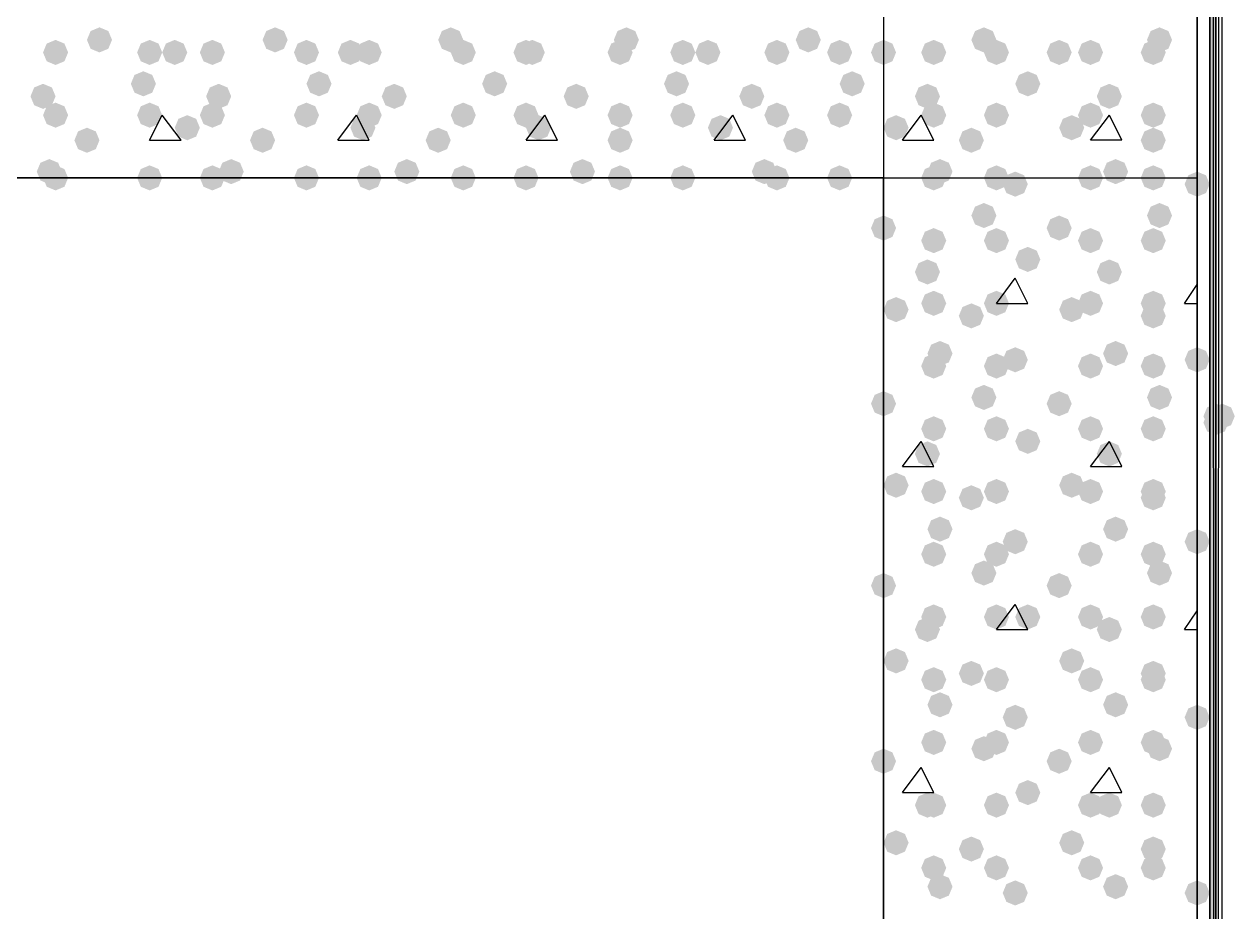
# Model space of a CAD drawing. Header units: millimetres. Extents: x 0 to 420, y 0 to 297.
# Drawn here: x 378.97 to 387.14, y 143.17 to 149.16 of the extents above; entities that cross this region are included whole.
import ezdxf

# ---------------------------------------------------------------- set-up
doc = ezdxf.new("R2010")
doc.units = ezdxf.units.MM
doc.layers.get('0').update_dxf_attribs({"linetype": 'CONTINUOUS'})

msp = doc.modelspace()

# ---------------------------------------------------------------- hatches: boundary and pattern name
at = {"true_color": 0x000007}
h = msp.add_hatch(color=0, dxfattribs=at)
h.paths.add_polyline_path([(387.011333, 228.049667), (386.969, 228.049667), (387.011333, 84.455)], flags=0)
h.paths.add_polyline_path([(386.969, 228.049667), (387.011333, 84.455), (386.969, 84.455)], flags=0)
at = {"true_color": 0x000008}
for points in [[(379.560667, 149.055667), (379.535796, 148.995871), (379.476, 148.971), (379.416204, 148.995871), (379.391333, 149.055667), (379.416204, 149.115462), (379.476, 149.140333), (379.535796, 149.115463)], [(380.746, 149.055667), (380.721129, 148.995871), (380.661333, 148.971), (380.601537, 148.995871), (380.576667, 149.055667), (380.601537, 149.115462), (380.661333, 149.140333), (380.721129, 149.115463)], [(381.931333, 149.055667), (381.906462, 148.995871), (381.846667, 148.971), (381.786871, 148.995871), (381.762, 149.055667), (381.786871, 149.115462), (381.846667, 149.140333), (381.906462, 149.115463)], [(383.116667, 149.055667), (383.091796, 148.995871), (383.032, 148.971), (382.972204, 148.995871), (382.947333, 149.055667), (382.972204, 149.115462), (383.032, 149.140333), (383.091796, 149.115463)], [(384.344333, 149.055667), (384.319462, 148.995871), (384.259667, 148.971), (384.199871, 148.995871), (384.175, 149.055667), (384.199871, 149.115462), (384.259667, 149.140333), (384.319462, 149.115463)], [(379.264333, 148.971), (379.239462, 148.911204), (379.179667, 148.886333), (379.119871, 148.911204), (379.095, 148.971), (379.119871, 149.030796), (379.179667, 149.055667), (379.239462, 149.030796)], [(379.899333, 148.971), (379.874462, 148.911204), (379.814667, 148.886333), (379.754871, 148.911204), (379.73, 148.971), (379.754871, 149.030796), (379.814667, 149.055667), (379.874462, 149.030796)], [(380.068667, 148.971), (380.043796, 148.911204), (379.984, 148.886333), (379.924204, 148.911204), (379.899333, 148.971), (379.924204, 149.030796), (379.984, 149.055667), (380.043796, 149.030796)], [(380.322667, 148.971), (380.297796, 148.911204), (380.238, 148.886333), (380.178204, 148.911204), (380.153333, 148.971), (380.178204, 149.030796), (380.238, 149.055667), (380.297796, 149.030796)], [(380.957667, 148.971), (380.932796, 148.911204), (380.873, 148.886333), (380.813204, 148.911204), (380.788333, 148.971), (380.813204, 149.030796), (380.873, 149.055667), (380.932796, 149.030796)], [(381.254, 148.971), (381.229129, 148.911204), (381.169333, 148.886333), (381.109537, 148.911204), (381.084667, 148.971), (381.109537, 149.030796), (381.169333, 149.055667), (381.229129, 149.030796)], [(381.381, 148.971), (381.356129, 148.911204), (381.296333, 148.886333), (381.236537, 148.911204), (381.211667, 148.971), (381.236537, 149.030796), (381.296333, 149.055667), (381.356129, 149.030796)], [(382.016, 148.971), (381.991129, 148.911204), (381.931333, 148.886333), (381.871537, 148.911204), (381.846667, 148.971), (381.871537, 149.030796), (381.931333, 149.055667), (381.991129, 149.030796)], [(382.439333, 148.971), (382.414462, 148.911204), (382.354667, 148.886333), (382.294871, 148.911204), (382.27, 148.971), (382.294871, 149.030796), (382.354667, 149.055667), (382.414462, 149.030796)], [(382.481667, 148.971), (382.456796, 148.911204), (382.397, 148.886333), (382.337204, 148.911204), (382.312333, 148.971), (382.337204, 149.030796), (382.397, 149.055667), (382.456796, 149.030796)], [(383.074333, 148.971), (383.049462, 148.911204), (382.989667, 148.886333), (382.929871, 148.911204), (382.905, 148.971), (382.929871, 149.030796), (382.989667, 149.055667), (383.049462, 149.030796)], [(383.497667, 148.971), (383.472796, 148.911204), (383.413, 148.886333), (383.353204, 148.911204), (383.328333, 148.971), (383.353204, 149.030796), (383.413, 149.055667), (383.472796, 149.030796)], [(383.667, 148.971), (383.642129, 148.911204), (383.582333, 148.886333), (383.522538, 148.911204), (383.497667, 148.971), (383.522537, 149.030796), (383.582333, 149.055667), (383.642129, 149.030796)], [(384.132667, 148.971), (384.107796, 148.911204), (384.048, 148.886333), (383.988204, 148.911204), (383.963333, 148.971), (383.988204, 149.030796), (384.048, 149.055667), (384.107796, 149.030796)], [(384.556, 148.971), (384.531129, 148.911204), (384.471333, 148.886333), (384.411538, 148.911204), (384.386667, 148.971), (384.411537, 149.030796), (384.471333, 149.055667), (384.531129, 149.030796)], [(379.857, 148.759333), (379.832129, 148.699537), (379.772333, 148.674667), (379.712538, 148.699537), (379.687667, 148.759333), (379.712537, 148.819129), (379.772333, 148.844), (379.832129, 148.819129)], [(381.042333, 148.759333), (381.017462, 148.699537), (380.957667, 148.674667), (380.897871, 148.699537), (380.873, 148.759333), (380.897871, 148.819129), (380.957667, 148.844), (381.017462, 148.819129)], [(382.227667, 148.759333), (382.202796, 148.699537), (382.143, 148.674667), (382.083204, 148.699537), (382.058333, 148.759333), (382.083204, 148.819129), (382.143, 148.844), (382.202796, 148.819129)], [(383.455333, 148.759333), (383.430462, 148.699537), (383.370667, 148.674667), (383.310871, 148.699537), (383.286, 148.759333), (383.310871, 148.819129), (383.370667, 148.844), (383.430462, 148.819129)], [(384.640667, 148.759333), (384.615796, 148.699537), (384.556, 148.674667), (384.496204, 148.699537), (384.471333, 148.759333), (384.496204, 148.819129), (384.556, 148.844), (384.615796, 148.819129)], [(379.179667, 148.674667), (379.154796, 148.614871), (379.095, 148.59), (379.035204, 148.614871), (379.010333, 148.674667), (379.035204, 148.734462), (379.095, 148.759333), (379.154796, 148.734463)], [(380.365, 148.674667), (380.340129, 148.614871), (380.280333, 148.59), (380.220537, 148.614871), (380.195667, 148.674667), (380.220537, 148.734462), (380.280333, 148.759333), (380.340129, 148.734463)], [(381.550333, 148.674667), (381.525463, 148.614871), (381.465667, 148.59), (381.405871, 148.614871), (381.381, 148.674667), (381.405871, 148.734462), (381.465667, 148.759333), (381.525462, 148.734463)], [(382.778, 148.674667), (382.753129, 148.614871), (382.693333, 148.59), (382.633537, 148.614871), (382.608667, 148.674667), (382.633537, 148.734462), (382.693333, 148.759333), (382.753129, 148.734463)], [(383.963333, 148.674667), (383.938463, 148.614871), (383.878667, 148.59), (383.818871, 148.614871), (383.794, 148.674667), (383.818871, 148.734462), (383.878667, 148.759333), (383.938462, 148.734463)], [(379.264333, 148.547667), (379.239462, 148.487871), (379.179667, 148.463), (379.119871, 148.487871), (379.095, 148.547667), (379.119871, 148.607462), (379.179667, 148.632333), (379.239462, 148.607463)], [(379.899333, 148.547667), (379.874462, 148.487871), (379.814667, 148.463), (379.754871, 148.487871), (379.73, 148.547667), (379.754871, 148.607462), (379.814667, 148.632333), (379.874462, 148.607463)], [(380.322667, 148.547667), (380.297796, 148.487871), (380.238, 148.463), (380.178204, 148.487871), (380.153333, 148.547667), (380.178204, 148.607462), (380.238, 148.632333), (380.297796, 148.607463)], [(380.957667, 148.547667), (380.932796, 148.487871), (380.873, 148.463), (380.813204, 148.487871), (380.788333, 148.547667), (380.813204, 148.607462), (380.873, 148.632333), (380.932796, 148.607463)], [(381.381, 148.547667), (381.356129, 148.487871), (381.296333, 148.463), (381.236537, 148.487871), (381.211667, 148.547667), (381.236537, 148.607462), (381.296333, 148.632333), (381.356129, 148.607463)], [(382.016, 148.547667), (381.991129, 148.487871), (381.931333, 148.463), (381.871537, 148.487871), (381.846667, 148.547667), (381.871537, 148.607462), (381.931333, 148.632333), (381.991129, 148.607463)], [(382.439333, 148.547667), (382.414462, 148.487871), (382.354667, 148.463), (382.294871, 148.487871), (382.27, 148.547667), (382.294871, 148.607462), (382.354667, 148.632333), (382.414462, 148.607463)], [(383.074333, 148.547667), (383.049462, 148.487871), (382.989667, 148.463), (382.929871, 148.487871), (382.905, 148.547667), (382.929871, 148.607462), (382.989667, 148.632333), (383.049462, 148.607463)], [(383.497667, 148.547667), (383.472796, 148.487871), (383.413, 148.463), (383.353204, 148.487871), (383.328333, 148.547667), (383.353204, 148.607462), (383.413, 148.632333), (383.472796, 148.607463)], [(384.132667, 148.547667), (384.107796, 148.487871), (384.048, 148.463), (383.988204, 148.487871), (383.963333, 148.547667), (383.988204, 148.607462), (384.048, 148.632333), (384.107796, 148.607463)], [(384.556, 148.547667), (384.531129, 148.487871), (384.471333, 148.463), (384.411538, 148.487871), (384.386667, 148.547667), (384.411537, 148.607462), (384.471333, 148.632333), (384.531129, 148.607463)], [(380.153333, 148.463), (380.128462, 148.403204), (380.068667, 148.378333), (380.008871, 148.403204), (379.984, 148.463), (380.008871, 148.522796), (380.068667, 148.547667), (380.128462, 148.522796)], [(381.338667, 148.463), (381.313796, 148.403204), (381.254, 148.378333), (381.194204, 148.403204), (381.169333, 148.463), (381.194204, 148.522796), (381.254, 148.547667), (381.313796, 148.522796)], [(382.524, 148.463), (382.499129, 148.403204), (382.439333, 148.378333), (382.379537, 148.403204), (382.354667, 148.463), (382.379537, 148.522796), (382.439333, 148.547667), (382.499129, 148.522796)], [(383.751667, 148.463), (383.726796, 148.403204), (383.667, 148.378333), (383.607204, 148.403204), (383.582333, 148.463), (383.607204, 148.522796), (383.667, 148.547667), (383.726796, 148.522796)], [(379.476, 148.378333), (379.451129, 148.318537), (379.391333, 148.293667), (379.331537, 148.318537), (379.306667, 148.378333), (379.331537, 148.438129), (379.391333, 148.463), (379.451129, 148.438129)], [(380.661333, 148.378333), (380.636462, 148.318537), (380.576667, 148.293667), (380.516871, 148.318537), (380.492, 148.378333), (380.516871, 148.438129), (380.576667, 148.463), (380.636462, 148.438129)], [(381.846667, 148.378333), (381.821796, 148.318537), (381.762, 148.293667), (381.702204, 148.318537), (381.677333, 148.378333), (381.702204, 148.438129), (381.762, 148.463), (381.821796, 148.438129)], [(383.074333, 148.378333), (383.049462, 148.318537), (382.989667, 148.293667), (382.929871, 148.318537), (382.905, 148.378333), (382.929871, 148.438129), (382.989667, 148.463), (383.049462, 148.438129)], [(384.259667, 148.378333), (384.234796, 148.318537), (384.175, 148.293667), (384.115204, 148.318537), (384.090333, 148.378333), (384.115204, 148.438129), (384.175, 148.463), (384.234796, 148.438129)], [(379.222, 148.166667), (379.197129, 148.106871), (379.137333, 148.082), (379.077538, 148.106871), (379.052667, 148.166667), (379.077537, 148.226462), (379.137333, 148.251333), (379.197129, 148.226463)], [(380.449667, 148.166667), (380.424796, 148.106871), (380.365, 148.082), (380.305204, 148.106871), (380.280333, 148.166667), (380.305204, 148.226462), (380.365, 148.251333), (380.424796, 148.226463)], [(381.635, 148.166667), (381.610129, 148.106871), (381.550333, 148.082), (381.490537, 148.106871), (381.465667, 148.166667), (381.490537, 148.226462), (381.550333, 148.251333), (381.610129, 148.226463)], [(382.820333, 148.166667), (382.795462, 148.106871), (382.735667, 148.082), (382.675871, 148.106871), (382.651, 148.166667), (382.675871, 148.226462), (382.735667, 148.251333), (382.795462, 148.226463)], [(384.048, 148.166667), (384.023129, 148.106871), (383.963333, 148.082), (383.903537, 148.106871), (383.878667, 148.166667), (383.903537, 148.226462), (383.963333, 148.251333), (384.023129, 148.226463)], [(379.264333, 148.124333), (379.239462, 148.064537), (379.179667, 148.039667), (379.119871, 148.064537), (379.095, 148.124333), (379.119871, 148.184129), (379.179667, 148.209), (379.239462, 148.184129)], [(379.899333, 148.124333), (379.874462, 148.064537), (379.814667, 148.039667), (379.754871, 148.064537), (379.73, 148.124333), (379.754871, 148.184129), (379.814667, 148.209), (379.874462, 148.184129)], [(380.322667, 148.124333), (380.297796, 148.064537), (380.238, 148.039667), (380.178204, 148.064537), (380.153333, 148.124333), (380.178204, 148.184129), (380.238, 148.209), (380.297796, 148.184129)], [(380.957667, 148.124333), (380.932796, 148.064537), (380.873, 148.039667), (380.813204, 148.064537), (380.788333, 148.124333), (380.813204, 148.184129), (380.873, 148.209), (380.932796, 148.184129)], [(381.381, 148.124333), (381.356129, 148.064537), (381.296333, 148.039667), (381.236537, 148.064537), (381.211667, 148.124333), (381.236537, 148.184129), (381.296333, 148.209), (381.356129, 148.184129)], [(382.016, 148.124333), (381.991129, 148.064537), (381.931333, 148.039667), (381.871537, 148.064537), (381.846667, 148.124333), (381.871537, 148.184129), (381.931333, 148.209), (381.991129, 148.184129)], [(382.439333, 148.124333), (382.414462, 148.064537), (382.354667, 148.039667), (382.294871, 148.064537), (382.27, 148.124333), (382.294871, 148.184129), (382.354667, 148.209), (382.414462, 148.184129)], [(383.074333, 148.124333), (383.049462, 148.064537), (382.989667, 148.039667), (382.929871, 148.064537), (382.905, 148.124333), (382.929871, 148.184129), (382.989667, 148.209), (383.049462, 148.184129)], [(383.497667, 148.124333), (383.472796, 148.064537), (383.413, 148.039667), (383.353204, 148.064537), (383.328333, 148.124333), (383.353204, 148.184129), (383.413, 148.209), (383.472796, 148.184129)], [(384.132667, 148.124333), (384.107796, 148.064537), (384.048, 148.039667), (383.988204, 148.064537), (383.963333, 148.124333), (383.988204, 148.184129), (384.048, 148.209), (384.107796, 148.184129)], [(384.556, 148.124333), (384.531129, 148.064537), (384.471333, 148.039667), (384.411538, 148.064537), (384.386667, 148.124333), (384.411537, 148.184129), (384.471333, 148.209), (384.531129, 148.184129)], [(385.741333, 148.082), (385.716462, 148.022204), (385.656667, 147.997333), (385.596871, 148.022204), (385.572, 148.082), (385.596871, 148.141796), (385.656667, 148.166667), (385.716462, 148.141796)], [(386.969, 148.082), (386.944129, 148.022204), (386.884333, 147.997333), (386.824537, 148.022204), (386.799667, 148.082), (386.824537, 148.141796), (386.884333, 148.166667), (386.944129, 148.141796)], [(385.529667, 147.870333), (385.504796, 147.810537), (385.445, 147.785667), (385.385204, 147.810537), (385.360333, 147.870333), (385.385204, 147.930129), (385.445, 147.955), (385.504796, 147.930129)], [(386.715, 147.870333), (386.690129, 147.810537), (386.630333, 147.785667), (386.570538, 147.810537), (386.545667, 147.870333), (386.570537, 147.930129), (386.630333, 147.955), (386.690129, 147.930129)], [(384.852333, 147.785667), (384.827462, 147.725871), (384.767667, 147.701), (384.707871, 147.725871), (384.683, 147.785667), (384.707871, 147.845462), (384.767667, 147.870333), (384.827462, 147.845463)], [(386.037667, 147.785667), (386.012796, 147.725871), (385.953, 147.701), (385.893204, 147.725871), (385.868333, 147.785667), (385.893204, 147.845462), (385.953, 147.870333), (386.012796, 147.845463)], [(385.191, 147.701), (385.166129, 147.641204), (385.106333, 147.616333), (385.046538, 147.641204), (385.021667, 147.701), (385.046537, 147.760796), (385.106333, 147.785667), (385.166129, 147.760796)], [(385.614333, 147.701), (385.589462, 147.641204), (385.529667, 147.616333), (385.469871, 147.641204), (385.445, 147.701), (385.469871, 147.760796), (385.529667, 147.785667), (385.589462, 147.760796)], [(386.249333, 147.701), (386.224462, 147.641204), (386.164667, 147.616333), (386.104871, 147.641204), (386.08, 147.701), (386.104871, 147.760796), (386.164667, 147.785667), (386.224462, 147.760796)], [(386.672667, 147.701), (386.647796, 147.641204), (386.588, 147.616333), (386.528204, 147.641204), (386.503333, 147.701), (386.528204, 147.760796), (386.588, 147.785667), (386.647796, 147.760796)], [(385.826, 147.574), (385.801129, 147.514204), (385.741333, 147.489333), (385.681537, 147.514204), (385.656667, 147.574), (385.681537, 147.633796), (385.741333, 147.658667), (385.801129, 147.633796)], [(385.148667, 147.489333), (385.123796, 147.429537), (385.064, 147.404667), (385.004204, 147.429537), (384.979333, 147.489333), (385.004204, 147.549129), (385.064, 147.574), (385.123796, 147.549129)], [(386.376333, 147.489333), (386.351462, 147.429537), (386.291667, 147.404667), (386.231871, 147.429537), (386.207, 147.489333), (386.231871, 147.549129), (386.291667, 147.574), (386.351462, 147.549129)], [(384.937, 147.235333), (384.912129, 147.175537), (384.852333, 147.150667), (384.792537, 147.175537), (384.767667, 147.235333), (384.792537, 147.295129), (384.852333, 147.32), (384.912129, 147.295129)], [(385.191, 147.277667), (385.166129, 147.217871), (385.106333, 147.193), (385.046538, 147.217871), (385.021667, 147.277667), (385.046537, 147.337462), (385.106333, 147.362333), (385.166129, 147.337463)], [(385.614333, 147.277667), (385.589462, 147.217871), (385.529667, 147.193), (385.469871, 147.217871), (385.445, 147.277667), (385.469871, 147.337462), (385.529667, 147.362333), (385.589462, 147.337463)], [(386.122333, 147.235333), (386.097462, 147.175537), (386.037667, 147.150667), (385.977871, 147.175537), (385.953, 147.235333), (385.977871, 147.295129), (386.037667, 147.32), (386.097462, 147.295129)], [(386.249333, 147.277667), (386.224462, 147.217871), (386.164667, 147.193), (386.104871, 147.217871), (386.08, 147.277667), (386.104871, 147.337462), (386.164667, 147.362333), (386.224462, 147.337463)], [(386.672667, 147.277667), (386.647796, 147.217871), (386.588, 147.193), (386.528204, 147.217871), (386.503333, 147.277667), (386.528204, 147.337462), (386.588, 147.362333), (386.647796, 147.337463)], [(385.445, 147.193), (385.420129, 147.133204), (385.360333, 147.108333), (385.300538, 147.133204), (385.275667, 147.193), (385.300537, 147.252796), (385.360333, 147.277667), (385.420129, 147.252796)], [(386.672667, 147.193), (386.647796, 147.133204), (386.588, 147.108333), (386.528204, 147.133204), (386.503333, 147.193), (386.528204, 147.252796), (386.588, 147.277667), (386.647796, 147.252796)], [(385.233333, 146.939), (385.208463, 146.879204), (385.148667, 146.854333), (385.088871, 146.879204), (385.064, 146.939), (385.088871, 146.998796), (385.148667, 147.023667), (385.208462, 146.998796)], [(386.418667, 146.939), (386.393796, 146.879204), (386.334, 146.854333), (386.274204, 146.879204), (386.249333, 146.939), (386.274204, 146.998796), (386.334, 147.023667), (386.393796, 146.998796)], [(385.191, 146.854333), (385.166129, 146.794537), (385.106333, 146.769667), (385.046538, 146.794537), (385.021667, 146.854333), (385.046537, 146.914129), (385.106333, 146.939), (385.166129, 146.914129)], [(385.614333, 146.854333), (385.589462, 146.794537), (385.529667, 146.769667), (385.469871, 146.794537), (385.445, 146.854333), (385.469871, 146.914129), (385.529667, 146.939), (385.589462, 146.914129)], [(385.741333, 146.896667), (385.716462, 146.836871), (385.656667, 146.812), (385.596871, 146.836871), (385.572, 146.896667), (385.596871, 146.956462), (385.656667, 146.981333), (385.716462, 146.956463)], [(386.249333, 146.854333), (386.224462, 146.794537), (386.164667, 146.769667), (386.104871, 146.794537), (386.08, 146.854333), (386.104871, 146.914129), (386.164667, 146.939), (386.224462, 146.914129)], [(386.672667, 146.854333), (386.647796, 146.794537), (386.588, 146.769667), (386.528204, 146.794537), (386.503333, 146.854333), (386.528204, 146.914129), (386.588, 146.939), (386.647796, 146.914129)], [(386.969, 146.896667), (386.944129, 146.836871), (386.884333, 146.812), (386.824537, 146.836871), (386.799667, 146.896667), (386.824537, 146.956462), (386.884333, 146.981333), (386.944129, 146.956463)], [(384.852333, 146.600333), (384.827462, 146.540537), (384.767667, 146.515667), (384.707871, 146.540537), (384.683, 146.600333), (384.707871, 146.660129), (384.767667, 146.685), (384.827462, 146.660129)], [(385.529667, 146.642667), (385.504796, 146.582871), (385.445, 146.558), (385.385204, 146.582871), (385.360333, 146.642667), (385.385204, 146.702462), (385.445, 146.727333), (385.504796, 146.702463)], [(386.037667, 146.600333), (386.012796, 146.540537), (385.953, 146.515667), (385.893204, 146.540537), (385.868333, 146.600333), (385.893204, 146.660129), (385.953, 146.685), (386.012796, 146.660129)], [(386.715, 146.642667), (386.690129, 146.582871), (386.630333, 146.558), (386.570538, 146.582871), (386.545667, 146.642667), (386.570537, 146.702462), (386.630333, 146.727333), (386.690129, 146.702463)], [(385.191, 146.431), (385.166129, 146.371204), (385.106333, 146.346333), (385.046538, 146.371204), (385.021667, 146.431), (385.046537, 146.490796), (385.106333, 146.515667), (385.166129, 146.490796)], [(385.614333, 146.431), (385.589462, 146.371204), (385.529667, 146.346333), (385.469871, 146.371204), (385.445, 146.431), (385.469871, 146.490796), (385.529667, 146.515667), (385.589462, 146.490796)], [(386.249333, 146.431), (386.224462, 146.371204), (386.164667, 146.346333), (386.104871, 146.371204), (386.08, 146.431), (386.104871, 146.490796), (386.164667, 146.515667), (386.224462, 146.490796)], [(386.672667, 146.431), (386.647796, 146.371204), (386.588, 146.346333), (386.528204, 146.371204), (386.503333, 146.431), (386.528204, 146.490796), (386.588, 146.515667), (386.647796, 146.490796)], [(385.826, 146.346333), (385.801129, 146.286537), (385.741333, 146.261667), (385.681537, 146.286537), (385.656667, 146.346333), (385.681537, 146.406129), (385.741333, 146.431), (385.801129, 146.406129)], [(385.148667, 146.261667), (385.123796, 146.201871), (385.064, 146.177), (385.004204, 146.201871), (384.979333, 146.261667), (385.004204, 146.321462), (385.064, 146.346333), (385.123796, 146.321463)], [(386.376333, 146.261667), (386.351462, 146.201871), (386.291667, 146.177), (386.231871, 146.201871), (386.207, 146.261667), (386.231871, 146.321462), (386.291667, 146.346333), (386.351462, 146.321463)], [(384.937, 146.05), (384.912129, 145.990204), (384.852333, 145.965333), (384.792537, 145.990204), (384.767667, 146.05), (384.792537, 146.109796), (384.852333, 146.134667), (384.912129, 146.109796)], [(385.191, 146.007667), (385.166129, 145.947871), (385.106333, 145.923), (385.046538, 145.947871), (385.021667, 146.007667), (385.046537, 146.067462), (385.106333, 146.092333), (385.166129, 146.067463)], [(385.614333, 146.007667), (385.589462, 145.947871), (385.529667, 145.923), (385.469871, 145.947871), (385.445, 146.007667), (385.469871, 146.067462), (385.529667, 146.092333), (385.589462, 146.067463)], [(386.122333, 146.05), (386.097462, 145.990204), (386.037667, 145.965333), (385.977871, 145.990204), (385.953, 146.05), (385.977871, 146.109796), (386.037667, 146.134667), (386.097462, 146.109796)], [(386.249333, 146.007667), (386.224462, 145.947871), (386.164667, 145.923), (386.104871, 145.947871), (386.08, 146.007667), (386.104871, 146.067462), (386.164667, 146.092333), (386.224462, 146.067463)], [(386.672667, 146.007667), (386.647796, 145.947871), (386.588, 145.923), (386.528204, 145.947871), (386.503333, 146.007667), (386.528204, 146.067462), (386.588, 146.092333), (386.647796, 146.067463)], [(385.445, 145.965333), (385.420129, 145.905537), (385.360333, 145.880667), (385.300538, 145.905537), (385.275667, 145.965333), (385.300537, 146.025129), (385.360333, 146.05), (385.420129, 146.025129)], [(386.672667, 145.965333), (386.647796, 145.905537), (386.588, 145.880667), (386.528204, 145.905537), (386.503333, 145.965333), (386.528204, 146.025129), (386.588, 146.05), (386.647796, 146.025129)], [(385.233333, 145.753667), (385.208463, 145.693871), (385.148667, 145.669), (385.088871, 145.693871), (385.064, 145.753667), (385.088871, 145.813462), (385.148667, 145.838333), (385.208462, 145.813463)], [(386.418667, 145.753667), (386.393796, 145.693871), (386.334, 145.669), (386.274204, 145.693871), (386.249333, 145.753667), (386.274204, 145.813462), (386.334, 145.838333), (386.393796, 145.813463)], [(385.741333, 145.669), (385.716462, 145.609204), (385.656667, 145.584333), (385.596871, 145.609204), (385.572, 145.669), (385.596871, 145.728796), (385.656667, 145.753667), (385.716462, 145.728796)], [(386.969, 145.669), (386.944129, 145.609204), (386.884333, 145.584333), (386.824537, 145.609204), (386.799667, 145.669), (386.824537, 145.728796), (386.884333, 145.753667), (386.944129, 145.728796)], [(385.191, 145.584333), (385.166129, 145.524537), (385.106333, 145.499667), (385.046538, 145.524537), (385.021667, 145.584333), (385.046537, 145.644129), (385.106333, 145.669), (385.166129, 145.644129)], [(385.614333, 145.584333), (385.589462, 145.524537), (385.529667, 145.499667), (385.469871, 145.524537), (385.445, 145.584333), (385.469871, 145.644129), (385.529667, 145.669), (385.589462, 145.644129)], [(386.249333, 145.584333), (386.224462, 145.524537), (386.164667, 145.499667), (386.104871, 145.524537), (386.08, 145.584333), (386.104871, 145.644129), (386.164667, 145.669), (386.224462, 145.644129)], [(386.672667, 145.584333), (386.647796, 145.524537), (386.588, 145.499667), (386.528204, 145.524537), (386.503333, 145.584333), (386.528204, 145.644129), (386.588, 145.669), (386.647796, 145.644129)], [(385.529667, 145.457333), (385.504796, 145.397537), (385.445, 145.372667), (385.385204, 145.397537), (385.360333, 145.457333), (385.385204, 145.517129), (385.445, 145.542), (385.504796, 145.517129)], [(386.715, 145.457333), (386.690129, 145.397537), (386.630333, 145.372667), (386.570538, 145.397537), (386.545667, 145.457333), (386.570537, 145.517129), (386.630333, 145.542), (386.690129, 145.517129)], [(384.852333, 145.372667), (384.827462, 145.312871), (384.767667, 145.288), (384.707871, 145.312871), (384.683, 145.372667), (384.707871, 145.432462), (384.767667, 145.457333), (384.827462, 145.432463)], [(386.037667, 145.372667), (386.012796, 145.312871), (385.953, 145.288), (385.893204, 145.312871), (385.868333, 145.372667), (385.893204, 145.432462), (385.953, 145.457333), (386.012796, 145.432463)], [(385.191, 145.161), (385.166129, 145.101204), (385.106333, 145.076333), (385.046538, 145.101204), (385.021667, 145.161), (385.046537, 145.220796), (385.106333, 145.245667), (385.166129, 145.220796)], [(385.614333, 145.161), (385.589462, 145.101204), (385.529667, 145.076333), (385.469871, 145.101204), (385.445, 145.161), (385.469871, 145.220796), (385.529667, 145.245667), (385.589462, 145.220796)], [(385.826, 145.161), (385.801129, 145.101204), (385.741333, 145.076333), (385.681537, 145.101204), (385.656667, 145.161), (385.681537, 145.220796), (385.741333, 145.245667), (385.801129, 145.220796)], [(386.249333, 145.161), (386.224462, 145.101204), (386.164667, 145.076333), (386.104871, 145.101204), (386.08, 145.161), (386.104871, 145.220796), (386.164667, 145.245667), (386.224462, 145.220796)], [(386.672667, 145.161), (386.647796, 145.101204), (386.588, 145.076333), (386.528204, 145.101204), (386.503333, 145.161), (386.528204, 145.220796), (386.588, 145.245667), (386.647796, 145.220796)], [(385.148667, 145.076333), (385.123796, 145.016537), (385.064, 144.991667), (385.004204, 145.016537), (384.979333, 145.076333), (385.004204, 145.136129), (385.064, 145.161), (385.123796, 145.136129)], [(386.376333, 145.076333), (386.351462, 145.016537), (386.291667, 144.991667), (386.231871, 145.016537), (386.207, 145.076333), (386.231871, 145.136129), (386.291667, 145.161), (386.351462, 145.136129)], [(384.937, 144.864667), (384.912129, 144.804871), (384.852333, 144.78), (384.792537, 144.804871), (384.767667, 144.864667), (384.792537, 144.924462), (384.852333, 144.949333), (384.912129, 144.924463)], [(386.122333, 144.864667), (386.097462, 144.804871), (386.037667, 144.78), (385.977871, 144.804871), (385.953, 144.864667), (385.977871, 144.924462), (386.037667, 144.949333), (386.097462, 144.924463)], [(385.445, 144.78), (385.420129, 144.720204), (385.360333, 144.695333), (385.300538, 144.720204), (385.275667, 144.78), (385.300537, 144.839796), (385.360333, 144.864667), (385.420129, 144.839796)], [(386.672667, 144.78), (386.647796, 144.720204), (386.588, 144.695333), (386.528204, 144.720204), (386.503333, 144.78), (386.528204, 144.839796), (386.588, 144.864667), (386.647796, 144.839796)], [(385.191, 144.737667), (385.166129, 144.677871), (385.106333, 144.653), (385.046538, 144.677871), (385.021667, 144.737667), (385.046537, 144.797462), (385.106333, 144.822333), (385.166129, 144.797463)], [(385.614333, 144.737667), (385.589462, 144.677871), (385.529667, 144.653), (385.469871, 144.677871), (385.445, 144.737667), (385.469871, 144.797462), (385.529667, 144.822333), (385.589462, 144.797463)], [(386.249333, 144.737667), (386.224462, 144.677871), (386.164667, 144.653), (386.104871, 144.677871), (386.08, 144.737667), (386.104871, 144.797462), (386.164667, 144.822333), (386.224462, 144.797463)], [(386.672667, 144.737667), (386.647796, 144.677871), (386.588, 144.653), (386.528204, 144.677871), (386.503333, 144.737667), (386.528204, 144.797462), (386.588, 144.822333), (386.647796, 144.797463)], [(385.233333, 144.568333), (385.208463, 144.508537), (385.148667, 144.483667), (385.088871, 144.508537), (385.064, 144.568333), (385.088871, 144.628129), (385.148667, 144.653), (385.208462, 144.628129)], [(386.418667, 144.568333), (386.393796, 144.508537), (386.334, 144.483667), (386.274204, 144.508537), (386.249333, 144.568333), (386.274204, 144.628129), (386.334, 144.653), (386.393796, 144.628129)], [(385.741333, 144.483667), (385.716462, 144.423871), (385.656667, 144.399), (385.596871, 144.423871), (385.572, 144.483667), (385.596871, 144.543462), (385.656667, 144.568333), (385.716462, 144.543463)], [(386.969, 144.483667), (386.944129, 144.423871), (386.884333, 144.399), (386.824537, 144.423871), (386.799667, 144.483667), (386.824537, 144.543462), (386.884333, 144.568333), (386.944129, 144.543463)], [(385.191, 144.314333), (385.166129, 144.254537), (385.106333, 144.229667), (385.046538, 144.254537), (385.021667, 144.314333), (385.046537, 144.374129), (385.106333, 144.399), (385.166129, 144.374129)], [(385.614333, 144.314333), (385.589462, 144.254537), (385.529667, 144.229667), (385.469871, 144.254537), (385.445, 144.314333), (385.469871, 144.374129), (385.529667, 144.399), (385.589462, 144.374129)], [(386.249333, 144.314333), (386.224462, 144.254537), (386.164667, 144.229667), (386.104871, 144.254537), (386.08, 144.314333), (386.104871, 144.374129), (386.164667, 144.399), (386.224462, 144.374129)], [(386.672667, 144.314333), (386.647796, 144.254537), (386.588, 144.229667), (386.528204, 144.254537), (386.503333, 144.314333), (386.528204, 144.374129), (386.588, 144.399), (386.647796, 144.374129)], [(385.529667, 144.272), (385.504796, 144.212204), (385.445, 144.187333), (385.385204, 144.212204), (385.360333, 144.272), (385.385204, 144.331796), (385.445, 144.356667), (385.504796, 144.331796)], [(386.715, 144.272), (386.690129, 144.212204), (386.630333, 144.187333), (386.570538, 144.212204), (386.545667, 144.272), (386.570537, 144.331796), (386.630333, 144.356667), (386.690129, 144.331796)], [(384.852333, 144.187333), (384.827462, 144.127537), (384.767667, 144.102667), (384.707871, 144.127537), (384.683, 144.187333), (384.707871, 144.247129), (384.767667, 144.272), (384.827462, 144.247129)], [(386.037667, 144.187333), (386.012796, 144.127537), (385.953, 144.102667), (385.893204, 144.127537), (385.868333, 144.187333), (385.893204, 144.247129), (385.953, 144.272), (386.012796, 144.247129)], [(385.826, 143.975667), (385.801129, 143.915871), (385.741333, 143.891), (385.681537, 143.915871), (385.656667, 143.975667), (385.681537, 144.035462), (385.741333, 144.060333), (385.801129, 144.035463)], [(385.148667, 143.891), (385.123796, 143.831204), (385.064, 143.806333), (385.004204, 143.831204), (384.979333, 143.891), (385.004204, 143.950796), (385.064, 143.975667), (385.123796, 143.950796)], [(385.191, 143.891), (385.166129, 143.831204), (385.106333, 143.806333), (385.046538, 143.831204), (385.021667, 143.891), (385.046537, 143.950796), (385.106333, 143.975667), (385.166129, 143.950796)], [(385.614333, 143.891), (385.589462, 143.831204), (385.529667, 143.806333), (385.469871, 143.831204), (385.445, 143.891), (385.469871, 143.950796), (385.529667, 143.975667), (385.589462, 143.950796)], [(386.249333, 143.891), (386.224462, 143.831204), (386.164667, 143.806333), (386.104871, 143.831204), (386.08, 143.891), (386.104871, 143.950796), (386.164667, 143.975667), (386.224462, 143.950796)], [(386.376333, 143.891), (386.351462, 143.831204), (386.291667, 143.806333), (386.231871, 143.831204), (386.207, 143.891), (386.231871, 143.950796), (386.291667, 143.975667), (386.351462, 143.950796)], [(386.672667, 143.891), (386.647796, 143.831204), (386.588, 143.806333), (386.528204, 143.831204), (386.503333, 143.891), (386.528204, 143.950796), (386.588, 143.975667), (386.647796, 143.950796)], [(384.937, 143.637), (384.912129, 143.577204), (384.852333, 143.552333), (384.792537, 143.577204), (384.767667, 143.637), (384.792537, 143.696796), (384.852333, 143.721667), (384.912129, 143.696796)], [(386.122333, 143.637), (386.097462, 143.577204), (386.037667, 143.552333), (385.977871, 143.577204), (385.953, 143.637), (385.977871, 143.696796), (386.037667, 143.721667), (386.097462, 143.696796)], [(385.445, 143.594667), (385.420129, 143.534871), (385.360333, 143.51), (385.300538, 143.534871), (385.275667, 143.594667), (385.300537, 143.654462), (385.360333, 143.679333), (385.420129, 143.654463)], [(386.672667, 143.594667), (386.647796, 143.534871), (386.588, 143.51), (386.528204, 143.534871), (386.503333, 143.594667), (386.528204, 143.654462), (386.588, 143.679333), (386.647796, 143.654463)], [(385.191, 143.467667), (385.166129, 143.407871), (385.106333, 143.383), (385.046538, 143.407871), (385.021667, 143.467667), (385.046537, 143.527462), (385.106333, 143.552333), (385.166129, 143.527463)], [(385.614333, 143.467667), (385.589462, 143.407871), (385.529667, 143.383), (385.469871, 143.407871), (385.445, 143.467667), (385.469871, 143.527462), (385.529667, 143.552333), (385.589462, 143.527463)], [(386.249333, 143.467667), (386.224462, 143.407871), (386.164667, 143.383), (386.104871, 143.407871), (386.08, 143.467667), (386.104871, 143.527462), (386.164667, 143.552333), (386.224462, 143.527463)], [(386.672667, 143.467667), (386.647796, 143.407871), (386.588, 143.383), (386.528204, 143.407871), (386.503333, 143.467667), (386.528204, 143.527462), (386.588, 143.552333), (386.647796, 143.527463)], [(385.233333, 143.340667), (385.208463, 143.280871), (385.148667, 143.256), (385.088871, 143.280871), (385.064, 143.340667), (385.088871, 143.400462), (385.148667, 143.425333), (385.208462, 143.400463)], [(386.418667, 143.340667), (386.393796, 143.280871), (386.334, 143.256), (386.274204, 143.280871), (386.249333, 143.340667), (386.274204, 143.400462), (386.334, 143.425333), (386.393796, 143.400463)], [(385.741333, 143.298333), (385.716462, 143.238537), (385.656667, 143.213667), (385.596871, 143.238537), (385.572, 143.298333), (385.596871, 143.358129), (385.656667, 143.383), (385.716462, 143.358129)], [(386.969, 143.298333), (386.944129, 143.238537), (386.884333, 143.213667), (386.824537, 143.238537), (386.799667, 143.298333), (386.824537, 143.358129), (386.884333, 143.383), (386.944129, 143.358129)]]:
    msp.add_hatch(color=0, dxfattribs=at).paths.add_polyline_path(points, flags=0)
at = {"true_color": 0x000007}
for points in [[(385.529667, 149.055667), (385.504796, 148.995871), (385.445, 148.971), (385.385204, 148.995871), (385.360333, 149.055667), (385.385204, 149.115462), (385.445, 149.140333), (385.504796, 149.115463)], [(386.715, 149.055667), (386.690129, 148.995871), (386.630333, 148.971), (386.570538, 148.995871), (386.545667, 149.055667), (386.570537, 149.115462), (386.630333, 149.140333), (386.690129, 149.115463)], [(384.852333, 148.971), (384.827462, 148.911204), (384.767667, 148.886333), (384.707871, 148.911204), (384.683, 148.971), (384.707871, 149.030796), (384.767667, 149.055667), (384.827462, 149.030796)], [(385.191, 148.971), (385.166129, 148.911204), (385.106333, 148.886333), (385.046538, 148.911204), (385.021667, 148.971), (385.046537, 149.030796), (385.106333, 149.055667), (385.166129, 149.030796)], [(385.614333, 148.971), (385.589462, 148.911204), (385.529667, 148.886333), (385.469871, 148.911204), (385.445, 148.971), (385.469871, 149.030796), (385.529667, 149.055667), (385.589462, 149.030796)], [(386.037667, 148.971), (386.012796, 148.911204), (385.953, 148.886333), (385.893204, 148.911204), (385.868333, 148.971), (385.893204, 149.030796), (385.953, 149.055667), (386.012796, 149.030796)], [(386.249333, 148.971), (386.224462, 148.911204), (386.164667, 148.886333), (386.104871, 148.911204), (386.08, 148.971), (386.104871, 149.030796), (386.164667, 149.055667), (386.224462, 149.030796)], [(386.672667, 148.971), (386.647796, 148.911204), (386.588, 148.886333), (386.528204, 148.911204), (386.503333, 148.971), (386.528204, 149.030796), (386.588, 149.055667), (386.647796, 149.030796)], [(385.826, 148.759333), (385.801129, 148.699537), (385.741333, 148.674667), (385.681537, 148.699537), (385.656667, 148.759333), (385.681537, 148.819129), (385.741333, 148.844), (385.801129, 148.819129)], [(385.148667, 148.674667), (385.123796, 148.614871), (385.064, 148.59), (385.004204, 148.614871), (384.979333, 148.674667), (385.004204, 148.734462), (385.064, 148.759333), (385.123796, 148.734463)], [(386.376333, 148.674667), (386.351462, 148.614871), (386.291667, 148.59), (386.231871, 148.614871), (386.207, 148.674667), (386.231871, 148.734462), (386.291667, 148.759333), (386.351462, 148.734463)], [(385.191, 148.547667), (385.166129, 148.487871), (385.106333, 148.463), (385.046538, 148.487871), (385.021667, 148.547667), (385.046537, 148.607462), (385.106333, 148.632333), (385.166129, 148.607463)], [(385.614333, 148.547667), (385.589462, 148.487871), (385.529667, 148.463), (385.469871, 148.487871), (385.445, 148.547667), (385.469871, 148.607462), (385.529667, 148.632333), (385.589462, 148.607463)], [(386.249333, 148.547667), (386.224462, 148.487871), (386.164667, 148.463), (386.104871, 148.487871), (386.08, 148.547667), (386.104871, 148.607462), (386.164667, 148.632333), (386.224462, 148.607463)], [(386.672667, 148.547667), (386.647796, 148.487871), (386.588, 148.463), (386.528204, 148.487871), (386.503333, 148.547667), (386.528204, 148.607462), (386.588, 148.632333), (386.647796, 148.607463)], [(384.937, 148.463), (384.912129, 148.403204), (384.852333, 148.378333), (384.792537, 148.403204), (384.767667, 148.463), (384.792537, 148.522796), (384.852333, 148.547667), (384.912129, 148.522796)], [(386.122333, 148.463), (386.097462, 148.403204), (386.037667, 148.378333), (385.977871, 148.403204), (385.953, 148.463), (385.977871, 148.522796), (386.037667, 148.547667), (386.097462, 148.522796)], [(385.445, 148.378333), (385.420129, 148.318537), (385.360333, 148.293667), (385.300538, 148.318537), (385.275667, 148.378333), (385.300537, 148.438129), (385.360333, 148.463), (385.420129, 148.438129)], [(386.672667, 148.378333), (386.647796, 148.318537), (386.588, 148.293667), (386.528204, 148.318537), (386.503333, 148.378333), (386.528204, 148.438129), (386.588, 148.463), (386.647796, 148.438129)], [(385.233333, 148.166667), (385.208463, 148.106871), (385.148667, 148.082), (385.088871, 148.106871), (385.064, 148.166667), (385.088871, 148.226462), (385.148667, 148.251333), (385.208462, 148.226463)], [(386.418667, 148.166667), (386.393796, 148.106871), (386.334, 148.082), (386.274204, 148.106871), (386.249333, 148.166667), (386.274204, 148.226462), (386.334, 148.251333), (386.393796, 148.226463)], [(385.191, 148.124333), (385.166129, 148.064537), (385.106333, 148.039667), (385.046538, 148.064537), (385.021667, 148.124333), (385.046537, 148.184129), (385.106333, 148.209), (385.166129, 148.184129)], [(385.614333, 148.124333), (385.589462, 148.064537), (385.529667, 148.039667), (385.469871, 148.064537), (385.445, 148.124333), (385.469871, 148.184129), (385.529667, 148.209), (385.589462, 148.184129)], [(386.249333, 148.124333), (386.224462, 148.064537), (386.164667, 148.039667), (386.104871, 148.064537), (386.08, 148.124333), (386.104871, 148.184129), (386.164667, 148.209), (386.224462, 148.184129)], [(386.672667, 148.124333), (386.647796, 148.064537), (386.588, 148.039667), (386.528204, 148.064537), (386.503333, 148.124333), (386.528204, 148.184129), (386.588, 148.209), (386.647796, 148.184129)]]:
    msp.add_hatch(color=0, dxfattribs=at).paths.add_polyline_path(points, flags=0)
at = {"true_color": 0x0000fe}
for points in [[(387.096, 146.515667), (387.071129, 146.455871), (387.011333, 146.431), (386.951537, 146.455871), (386.926667, 146.515667), (386.951537, 146.575462), (387.011333, 146.600333), (387.071129, 146.575463)], [(387.138333, 146.515667), (387.113462, 146.455871), (387.053667, 146.431), (386.993871, 146.455871), (386.969, 146.515667), (386.993871, 146.575462), (387.053667, 146.600333), (387.113462, 146.575463)], [(387.096, 146.473333), (387.071129, 146.413537), (387.011333, 146.388667), (386.951537, 146.413537), (386.926667, 146.473333), (386.951537, 146.533129), (387.011333, 146.558), (387.071129, 146.533129)], [(387.096, 146.473333), (387.071129, 146.413537), (387.011333, 146.388667), (386.951537, 146.413537), (386.926667, 146.473333), (386.951537, 146.533129), (387.011333, 146.558), (387.071129, 146.533129)]]:
    msp.add_hatch(color=0, dxfattribs=at).paths.add_polyline_path(points, flags=0)

# ---------------------------------------------------------------- linework, layer by layer
at = {"color": 0, "true_color": 0x000007}
for points in [[(387.011333, 228.049667), (386.969, 228.049667), (387.011333, 84.455)], [(386.969, 228.049667), (387.011333, 84.455), (386.969, 84.455)], [(387.053667, 228.049667), (387.011333, 228.049667), (387.011333, 84.412667)], [(387.011333, 228.049667), (387.011333, 84.412667)], [(38.650333, 126.915333), (38.650333, 150.241), (386.884333, 150.241), (386.884333, 126.915333), (224.409, 126.915333), (224.409, 105.748667), (201.125667, 105.748667), (201.125667, 126.915333)], [(38.650333, 126.915333), (38.650333, 150.241), (386.884333, 150.241), (386.884333, 126.915333), (224.409, 126.915333), (224.409, 105.748667), (201.125667, 105.748667), (201.125667, 126.915333)], [(384.767667, 150.241), (384.767667, 148.124333), (386.884333, 148.124333), (386.884333, 150.241)]]:
    msp.add_lwpolyline(points, close=True, dxfattribs=at)
for points in [[(386.969, 228.049667), (386.969, 84.455)], [(387.053667, 84.412667), (387.053667, 228.092), (387.011333, 228.092)], [(387.011333, 228.049667), (387.011333, 84.412667)], [(387.011333, 228.049667), (387.011333, 84.455), (387.011333, 84.412667)], [(384.894667, 148.378333), (385.021667, 148.547667)], [(385.106333, 148.378333), (385.021667, 148.547667)], [(386.376333, 148.378333), (386.164667, 148.378333), (386.291667, 148.547667)], [(386.376333, 148.378333), (386.291667, 148.547667)], [(384.894667, 148.378333), (385.106333, 148.378333)], [(372.745, 148.124333), (384.767667, 148.124333)], [(384.767667, 148.124333), (384.767667, 129.032)], [(386.884333, 129.032), (386.884333, 148.124333)]]:
    msp.add_lwpolyline(points, dxfattribs=at)
at = {"color": 0, "true_color": 0x000008}
for points in [[(379.814667, 148.378333), (379.899333, 148.547667)], [(380.026333, 148.378333), (379.899333, 148.547667)], [(381.084667, 148.378333), (381.211667, 148.547667)], [(381.296333, 148.378333), (381.211667, 148.547667)], [(382.354667, 148.378333), (382.481667, 148.547667)], [(382.566333, 148.378333), (382.481667, 148.547667)], [(383.624667, 148.378333), (383.751667, 148.547667)], [(383.836333, 148.378333), (383.751667, 148.547667)], [(379.814667, 148.378333), (380.026333, 148.378333)], [(381.084667, 148.378333), (381.296333, 148.378333)], [(382.354667, 148.378333), (382.566333, 148.378333)], [(383.624667, 148.378333), (383.836333, 148.378333)], [(385.529667, 147.277667), (385.656667, 147.447)], [(385.741333, 147.277667), (385.656667, 147.447)], [(386.799667, 147.277667), (386.884333, 147.404667)], [(385.529667, 147.277667), (385.741333, 147.277667)], [(386.799667, 147.277667), (386.884333, 147.277667)], [(384.894667, 146.177), (385.021667, 146.346333)], [(385.106333, 146.177), (385.021667, 146.346333)], [(386.164667, 146.177), (386.291667, 146.346333)], [(386.376333, 146.177), (386.291667, 146.346333)], [(384.894667, 146.177), (385.106333, 146.177)], [(386.164667, 146.177), (386.376333, 146.177)], [(385.529667, 145.076333), (385.656667, 145.245667)], [(385.741333, 145.076333), (385.656667, 145.245667)], [(386.799667, 145.076333), (386.884333, 145.203333)], [(385.529667, 145.076333), (385.741333, 145.076333)], [(386.799667, 145.076333), (386.884333, 145.076333)], [(384.894667, 143.975667), (385.021667, 144.145)], [(385.106333, 143.975667), (385.021667, 144.145)], [(386.164667, 143.975667), (386.291667, 144.145)], [(386.376333, 143.975667), (386.291667, 144.145)], [(384.894667, 143.975667), (385.106333, 143.975667)], [(386.164667, 143.975667), (386.376333, 143.975667)]]:
    msp.add_lwpolyline(points, dxfattribs=at)
at = {"color": 0, "true_color": 0x0000fd}
msp.add_lwpolyline([(222.292333, 129.032), (384.767667, 129.032), (384.767667, 148.124333), (40.767, 148.124333), (40.767, 129.032), (203.242333, 129.032), (203.242333, 107.865333), (222.292333, 107.865333)], close=True, dxfattribs=at)

doc.saveas('drawing.dxf')
